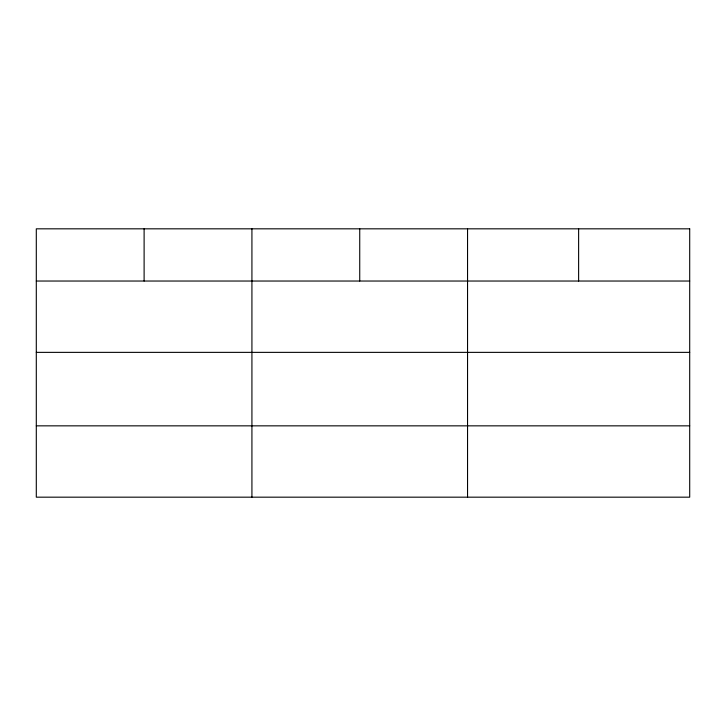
<?xml version="1.0" encoding="UTF-8"?>
<svg xmlns="http://www.w3.org/2000/svg" width="726" height="726" viewBox="0 0 726 726"><rect width="100%" height="100%" fill="white"/><g stroke="black" fill="none" stroke-linecap="round" stroke-linejoin="round"><path stroke-width="1.09" d="M36.3 281.035L689.7 281.035M36.3 352.364L689.7 352.364M36.3 425.844L689.7 425.844M578.622 228.826L578.622 281.035M467.544 228.826L467.544 497.174M359.733 228.826L359.733 281.035M251.922 228.826L251.922 497.174M144.111 228.826L144.111 281.035M689.7 228.826L36.3 228.826L36.3 497.174L689.7 497.174L689.7 228.826"/></g></svg>
